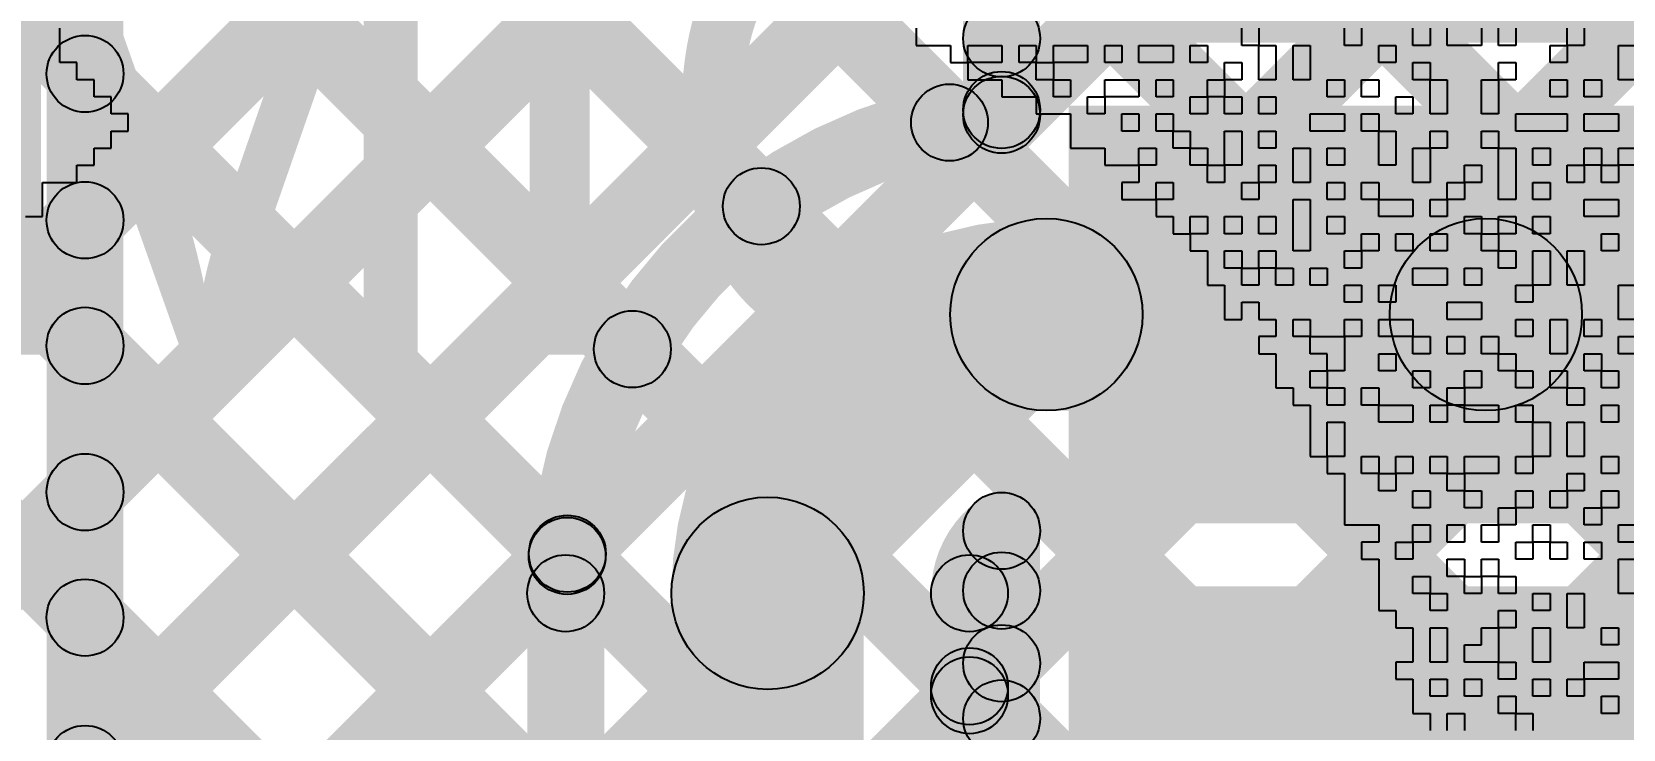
# Model space of a CAD drawing. Header units: millimetres. Extents: x 3.07 to 5.81, y 1.29 to 3.84.
# Drawn here: x 4.7245 to 4.89, y 2.8669 to 2.9394 of the extents above; entities that cross this region are included whole.
import ezdxf

# ---------------------------------------------------------------- set-up
doc = ezdxf.new("R2010")
doc.units = ezdxf.units.MM
doc.header["$MEASUREMENT"] = 0
for name, color, linetype in [('BottomLayer', 5, 'Continuous'), ('BottomOverlay', 54, 'Continuous'), ('TopLayer', 1, 'Continuous'), ('TopOverlay', 2, 'Continuous'), ('TopPaste', 8, 'Continuous'), ('TopSolder', 216, 'Continuous')]:
    doc.layers.add(name, color=color, linetype=linetype)

# ---------------------------------------------------------------- blocks, each defined once
blk = doc.blocks.new('ESP32_WROOM_32__16MB__16')
at = {"layer": 'TopLayer'}
for points in [[(-0.37402, -0.2376), (-0.29528, -0.2376), (-0.29528, -0.27303), (-0.37402, -0.27303)], [(-0.37402, -0.2876), (-0.29528, -0.2876), (-0.29528, -0.32303), (-0.37402, -0.32303)]]:
    blk.add_hatch(color=1, dxfattribs=at).paths.add_polyline_path(points)
at = {"layer": 'TopPaste'}
for points in [[(-0.37402, -0.2376), (-0.29528, -0.2376), (-0.29528, -0.27303), (-0.37402, -0.27303)], [(-0.37402, -0.2876), (-0.29528, -0.2876), (-0.29528, -0.32303), (-0.37402, -0.32303)]]:
    blk.add_hatch(color=8, dxfattribs=at).paths.add_polyline_path(points)
at = {"layer": 'TopSolder'}
for points in [[(-0.37802, -0.1836), (-0.29128, -0.1836), (-0.29128, -0.22703), (-0.37802, -0.22703)], [(-0.37802, -0.2336), (-0.29128, -0.2336), (-0.29128, -0.27703), (-0.37802, -0.27703)], [(-0.37802, -0.2836), (-0.29128, -0.2836), (-0.29128, -0.32703), (-0.37802, -0.32703)]]:
    blk.add_hatch(color=216, dxfattribs=at).paths.add_polyline_path(points)

msp = doc.modelspace()

# ---------------------------------------------------------------- hatches: boundary and pattern name
at = {"layer": 'BottomLayer'}
for points in [[(4.734, 2.095), (4.726, 2.095), (4.726, 3.43274), (4.734, 3.43274)], [(4.73283, 2.86041), (4.72717, 2.86607), (5.05993, 3.19883), (5.06559, 3.19317)], [(4.73283, 2.88869), (4.72717, 2.89435), (5.03165, 3.19883), (5.03731, 3.19317)], [(4.73283, 2.91698), (4.72717, 2.92264), (5.00336, 3.19883), (5.00902, 3.19317)], [(4.73283, 2.80384), (4.72717, 2.8095), (5.1165, 3.19883), (5.12216, 3.19317)], [(4.73283, 2.83213), (4.72717, 2.83778), (5.08822, 3.19883), (5.09387, 3.19317)], [(4.73283, 2.74727), (4.72717, 2.75293), (5.17307, 3.19883), (5.17873, 3.19317)], [(4.73283, 2.71899), (4.72717, 2.72464), (5.20136, 3.19883), (5.20701, 3.19317)], [(4.73283, 2.77556), (4.72717, 2.78121), (5.14479, 3.19883), (5.15044, 3.19317)], [(4.72717, 3.10192), (4.73283, 3.10757), (5.14659, 2.69381), (5.14093, 2.68815)], [(4.72717, 3.07363), (4.73283, 3.07929), (5.13293, 2.67918), (5.12728, 2.67353)], [(4.72717, 3.04535), (4.73283, 3.051), (5.142, 2.64183), (5.13635, 2.63617)], [(4.72717, 3.01706), (4.73283, 3.02272), (5.11372, 2.64183), (5.10806, 2.63617)], [(4.72717, 2.98878), (4.73283, 2.99444), (5.08581, 2.64146), (5.08015, 2.6358)], [(4.72717, 2.96049), (4.73283, 2.96615), (5.06695, 2.63203), (5.06129, 2.62637)], [(4.72717, 2.93221), (4.73283, 2.93787), (5.05729, 2.61341), (5.05163, 2.60775)], [(4.72717, 2.90393), (4.73283, 2.90958), (5.05683, 2.58558), (5.05117, 2.57993)], [(4.72717, 2.87564), (4.73283, 2.8813), (5.05566, 2.55847), (5.05, 2.55281)]]:
    msp.add_hatch(color=5, dxfattribs=at).paths.add_polyline_path(points)
h = msp.add_hatch(color=5, dxfattribs=at)
edge = h.paths.add_edge_path()
edge.add_arc((4.73, 2.93504), 0.004, 0, 360)
h = msp.add_hatch(color=5, dxfattribs=at)
edge = h.paths.add_edge_path()
edge.add_arc((4.73, 2.91981), 0.004, 0, 360)
h = msp.add_hatch(color=5, dxfattribs=at)
edge = h.paths.add_edge_path()
edge.add_arc((4.73, 2.90675), 0.004, 0, 360)
h = msp.add_hatch(color=5, dxfattribs=at)
edge = h.paths.add_edge_path()
edge.add_arc((4.73, 2.89152), 0.004, 0, 360)
h = msp.add_hatch(color=5, dxfattribs=at)
edge = h.paths.add_edge_path()
edge.add_arc((4.73, 2.87847), 0.004, 0, 360)
h = msp.add_hatch(color=5, dxfattribs=at)
edge = h.paths.add_edge_path()
edge.add_arc((4.73, 2.86324), 0.004, 0, 360)
at = {"layer": 'TopLayer'}
for points in [[(4.64417, 3.10006), (4.64983, 3.10572), (4.82275, 2.9328), (4.81709, 2.92714)], [(4.64417, 3.07178), (4.64983, 3.07744), (4.80318, 2.92409), (4.79752, 2.91843)], [(4.64417, 3.04349), (4.64983, 3.04915), (4.78976, 2.90922), (4.7841, 2.90357)], [(4.64983, 2.86226), (4.64417, 2.86792), (4.82251, 3.04626), (4.82817, 3.0406)], [(4.64417, 3.01521), (4.64983, 3.02087), (4.78298, 2.88772), (4.77732, 2.88206)], [(4.51502, 2.69917), (4.50936, 2.70483), (4.82251, 3.01797), (4.82817, 3.01232)], [(4.64417, 2.98693), (4.64983, 2.99258), (4.78283, 2.85958), (4.77717, 2.85393)], [(4.54331, 2.69917), (4.53765, 2.70483), (4.82251, 2.98969), (4.82817, 2.98403)], [(4.82934, 2.93872), (4.82134, 2.93872), (4.82134, 2.98128), (4.82934, 2.98128)], [(4.64417, 2.95864), (4.64983, 2.9643), (4.78283, 2.8313), (4.77717, 2.82564)], [(4.57159, 2.69917), (4.56593, 2.70483), (4.82251, 2.9614), (4.82817, 2.95575)], [(4.82934, 2.93128), (4.82134, 2.93128), (4.82134, 2.93872), (4.82934, 2.93872)], [(4.82934, 2.93128), (4.82134, 2.93128), (4.82134, 2.93872), (4.82934, 2.93872)], [(4.83, 2.9), (4.83, 2.92), (4.87571, 2.92), (4.87571, 2.9)], [(4.59987, 2.69917), (4.59422, 2.70483), (4.77734, 2.88795), (4.783, 2.8823)], [(4.82934, 2.88128), (4.82134, 2.88128), (4.82134, 2.8875), (4.82934, 2.8875)], [(4.82934, 2.88128), (4.82134, 2.88128), (4.82134, 2.8875), (4.82934, 2.8875)], [(4.784, 2.718), (4.776, 2.718), (4.776, 2.881), (4.784, 2.881)], [(4.811, 2.718), (4.791, 2.718), (4.791, 2.881), (4.811, 2.881)], [(4.826, 2.718), (4.818, 2.718), (4.818, 2.881), (4.826, 2.881)], [(4.82934, 2.83128), (4.82134, 2.83128), (4.82134, 2.88128), (4.82934, 2.88128)], [(4.82483, 2.86756), (4.81917, 2.87321), (4.82251, 2.87655), (4.82817, 2.8709)], [(4.81917, 2.86849), (4.82483, 2.87415), (4.82817, 2.87081), (4.82251, 2.86516)]]:
    msp.add_hatch(color=1, dxfattribs=at).paths.add_polyline_path(points)
h = msp.add_hatch(color=1, dxfattribs=at)
edge = h.paths.add_edge_path()
edge.add_arc((4.82534, 2.93872), 0.004, 0, 360)
h = msp.add_hatch(color=1, dxfattribs=at)
edge = h.paths.add_edge_path()
edge.add_arc((4.82534, 2.93872), 0.004, 0, 360)
h = msp.add_hatch(color=1, dxfattribs=at)
edge = h.paths.add_edge_path()
edge.add_arc((4.82534, 2.93872), 0.004, 0, 360)
h = msp.add_hatch(color=1, dxfattribs=at)
edge = h.paths.add_edge_path()
edge.add_arc((4.82534, 2.93128), 0.004, 0, 360)
h = msp.add_hatch(color=1, dxfattribs=at)
edge = h.paths.add_edge_path()
edge.add_arc((4.82534, 2.93128), 0.004, 0, 360)
h = msp.add_hatch(color=1, dxfattribs=at)
edge = h.paths.add_edge_path()
edge.add_arc((4.81992, 2.92997), 0.004, 0, 360)
h = msp.add_hatch(color=1, dxfattribs=at)
edge = h.paths.add_edge_path()
edge.add_arc((4.82534, 2.93078), 0.004, 0, 360)
h = msp.add_hatch(color=1, dxfattribs=at)
edge = h.paths.add_edge_path()
edge.add_arc((4.80035, 2.92126), 0.004, 0, 360)
h = msp.add_hatch(color=1, dxfattribs=at)
edge = h.paths.add_edge_path()
edge.add_arc((4.83, 2.91), 0.01, 0, 360)
h = msp.add_hatch(color=1, dxfattribs=at)
edge = h.paths.add_edge_path()
edge.add_arc((4.83, 2.91), 0.01, 0, 360)
h = msp.add_hatch(color=1, dxfattribs=at)
edge = h.paths.add_edge_path()
edge.add_arc((4.87571, 2.91), 0.01, 0, 360)
h = msp.add_hatch(color=1, dxfattribs=at)
edge = h.paths.add_edge_path()
edge.add_arc((4.78693, 2.90639), 0.004, 0, 360)
h = msp.add_hatch(color=1, dxfattribs=at)
edge = h.paths.add_edge_path()
edge.add_arc((4.801, 2.881), 0.01, 0, 360)
h = msp.add_hatch(color=1, dxfattribs=at)
edge = h.paths.add_edge_path()
edge.add_arc((4.801, 2.881), 0.01, 0, 360)
h = msp.add_hatch(color=1, dxfattribs=at)
edge = h.paths.add_edge_path()
edge.add_arc((4.82534, 2.8875), 0.004, 0, 360)
h = msp.add_hatch(color=1, dxfattribs=at)
edge = h.paths.add_edge_path()
edge.add_arc((4.82534, 2.8875), 0.004, 0, 360)
h = msp.add_hatch(color=1, dxfattribs=at)
edge = h.paths.add_edge_path()
edge.add_arc((4.82534, 2.8875), 0.004, 0, 360)
h = msp.add_hatch(color=1, dxfattribs=at)
edge = h.paths.add_edge_path()
edge.add_arc((4.78015, 2.88489), 0.004, 0, 360)
h = msp.add_hatch(color=1, dxfattribs=at)
edge = h.paths.add_edge_path()
edge.add_arc((4.78017, 2.88512), 0.004, 0, 360)
h = msp.add_hatch(color=1, dxfattribs=at)
edge = h.paths.add_edge_path()
edge.add_arc((4.82534, 2.88128), 0.004, 0, 360)
h = msp.add_hatch(color=1, dxfattribs=at)
edge = h.paths.add_edge_path()
edge.add_arc((4.82534, 2.88128), 0.004, 0, 360)
h = msp.add_hatch(color=1, dxfattribs=at)
edge = h.paths.add_edge_path()
edge.add_arc((4.82534, 2.88128), 0.004, 0, 360)
h = msp.add_hatch(color=1, dxfattribs=at)
edge = h.paths.add_edge_path()
edge.add_arc((4.78, 2.881), 0.004, 0, 360)
h = msp.add_hatch(color=1, dxfattribs=at)
edge = h.paths.add_edge_path()
edge.add_arc((4.78, 2.881), 0.004, 0, 360)
h = msp.add_hatch(color=1, dxfattribs=at)
edge = h.paths.add_edge_path()
edge.add_arc((4.822, 2.881), 0.004, 0, 360)
h = msp.add_hatch(color=1, dxfattribs=at)
edge = h.paths.add_edge_path()
edge.add_arc((4.822, 2.881), 0.004, 0, 360)
h = msp.add_hatch(color=1, dxfattribs=at)
edge = h.paths.add_edge_path()
edge.add_arc((4.82534, 2.87372), 0.004, 0, 360)
h = msp.add_hatch(color=1, dxfattribs=at)
edge = h.paths.add_edge_path()
edge.add_arc((4.822, 2.87132), 0.004, 0, 360)
h = msp.add_hatch(color=1, dxfattribs=at)
edge = h.paths.add_edge_path()
edge.add_arc((4.822, 2.87039), 0.004, 0, 360)
h = msp.add_hatch(color=1, dxfattribs=at)
edge = h.paths.add_edge_path()
edge.add_arc((4.82534, 2.86798), 0.004, 0, 360)

# ---------------------------------------------------------------- linework, layer by layer
at = {"layer": 'BottomLayer'}
for centre in [(4.73, 2.93504), (4.73, 2.91981), (4.73, 2.90675), (4.73, 2.89152), (4.73, 2.87847), (4.73, 2.86324)]:
    msp.add_circle(centre, 0.004, dxfattribs=at)
at = {"layer": 'BottomOverlay'}
for p, q in [((4.72737, 2.938), (4.72737, 2.93978)), ((4.81646, 2.93978), (4.81646, 2.938)), ((4.85031, 2.938), (4.85031, 2.93978)), ((4.8521, 2.93978), (4.8521, 2.938)), ((4.861, 2.938), (4.861, 2.93978)), ((4.86279, 2.93978), (4.86279, 2.938)), ((4.86813, 2.938), (4.86813, 2.93978)), ((4.86991, 2.93978), (4.86991, 2.938)), ((4.87169, 2.938), (4.87169, 2.93978)), ((4.87526, 2.93978), (4.87526, 2.938)), ((4.87704, 2.938), (4.87704, 2.93978)), ((4.87882, 2.93978), (4.87882, 2.938)), ((4.88417, 2.938), (4.88417, 2.93978)), ((4.88595, 2.93978), (4.88595, 2.938)), ((4.72737, 2.93621), (4.72737, 2.938)), ((4.81646, 2.938), (4.82002, 2.938)), ((4.82002, 2.938), (4.82002, 2.93621)), ((4.82181, 2.93621), (4.82181, 2.938)), ((4.82181, 2.938), (4.82537, 2.938)), ((4.82537, 2.938), (4.82537, 2.93621)), ((4.82715, 2.93621), (4.82715, 2.938)), ((4.82715, 2.938), (4.82893, 2.938)), ((4.82893, 2.938), (4.82893, 2.93621)), ((4.83072, 2.93621), (4.83072, 2.938)), ((4.83072, 2.938), (4.83428, 2.938)), ((4.83428, 2.938), (4.83428, 2.93621)), ((4.83606, 2.93621), (4.83606, 2.938)), ((4.83606, 2.938), (4.83784, 2.938)), ((4.83784, 2.938), (4.83784, 2.93621)), ((4.83962, 2.93621), (4.83962, 2.938)), ((4.83962, 2.938), (4.84319, 2.938)), ((4.84319, 2.938), (4.84319, 2.93621)), ((4.84497, 2.93621), (4.84497, 2.938)), ((4.84497, 2.938), (4.84675, 2.938)), ((4.84675, 2.938), (4.84675, 2.93621)), ((4.8521, 2.938), (4.85031, 2.938)), ((4.8521, 2.93621), (4.8521, 2.938)), ((4.8521, 2.938), (4.85388, 2.938)), ((4.85388, 2.938), (4.85388, 2.93621)), ((4.85566, 2.93621), (4.85566, 2.938)), ((4.85566, 2.938), (4.85744, 2.938)), ((4.85744, 2.938), (4.85744, 2.93621)), ((4.86279, 2.938), (4.861, 2.938)), ((4.86457, 2.93621), (4.86457, 2.938)), ((4.86457, 2.938), (4.86635, 2.938)), ((4.86635, 2.938), (4.86635, 2.93621)), ((4.86991, 2.938), (4.86813, 2.938)), ((4.87526, 2.938), (4.87169, 2.938)), ((4.87882, 2.938), (4.87704, 2.938)), ((4.88239, 2.93621), (4.88239, 2.938)), ((4.88239, 2.938), (4.88417, 2.938)), ((4.88595, 2.938), (4.88417, 2.938)), ((4.88417, 2.938), (4.88417, 2.93621)), ((4.88951, 2.93621), (4.88951, 2.938)), ((4.88951, 2.938), (4.89129, 2.938)), ((4.72916, 2.93621), (4.72737, 2.93621)), ((4.72916, 2.93443), (4.72916, 2.93621)), ((4.82002, 2.93621), (4.82181, 2.93621)), ((4.82537, 2.93621), (4.82181, 2.93621)), ((4.82181, 2.93621), (4.82181, 2.93443)), ((4.82893, 2.93621), (4.82715, 2.93621)), ((4.82893, 2.93443), (4.82893, 2.93621)), ((4.82893, 2.93621), (4.83072, 2.93621)), ((4.83428, 2.93621), (4.83072, 2.93621)), ((4.83072, 2.93621), (4.83072, 2.93443)), ((4.83784, 2.93621), (4.83606, 2.93621)), ((4.84319, 2.93621), (4.83962, 2.93621)), ((4.84675, 2.93621), (4.84497, 2.93621)), ((4.84853, 2.93443), (4.84853, 2.93621)), ((4.84853, 2.93621), (4.85031, 2.93621)), ((4.85031, 2.93621), (4.85031, 2.93443)), ((4.8521, 2.93443), (4.8521, 2.93621)), ((4.85388, 2.93621), (4.85388, 2.93443)), ((4.85566, 2.93443), (4.85566, 2.93621)), ((4.85744, 2.93621), (4.85744, 2.93443)), ((4.86635, 2.93621), (4.86457, 2.93621)), ((4.86813, 2.93443), (4.86813, 2.93621)), ((4.86813, 2.93621), (4.86991, 2.93621)), ((4.86991, 2.93621), (4.86991, 2.93443)), ((4.87704, 2.93443), (4.87704, 2.93621)), ((4.87704, 2.93621), (4.87882, 2.93621)), ((4.87882, 2.93621), (4.87882, 2.93443)), ((4.88417, 2.93621), (4.88239, 2.93621)), ((4.88951, 2.93443), (4.88951, 2.93621)), ((4.73094, 2.93443), (4.72916, 2.93443)), ((4.73094, 2.93265), (4.73094, 2.93443)), ((4.82181, 2.93443), (4.82537, 2.93443)), ((4.82537, 2.93443), (4.82537, 2.93265)), ((4.83072, 2.93443), (4.82893, 2.93443)), ((4.83072, 2.93265), (4.83072, 2.93443)), ((4.83072, 2.93443), (4.8325, 2.93443)), ((4.8325, 2.93443), (4.8325, 2.93265)), ((4.83606, 2.93265), (4.83606, 2.93443)), ((4.83606, 2.93443), (4.83962, 2.93443)), ((4.83962, 2.93443), (4.83962, 2.93265)), ((4.84141, 2.93265), (4.84141, 2.93443)), ((4.84141, 2.93443), (4.84319, 2.93443)), ((4.84319, 2.93443), (4.84319, 2.93265)), ((4.84675, 2.93265), (4.84675, 2.93443)), ((4.84675, 2.93443), (4.84853, 2.93443)), ((4.85031, 2.93443), (4.84853, 2.93443)), ((4.84853, 2.93443), (4.84853, 2.93265)), ((4.85388, 2.93443), (4.8521, 2.93443)), ((4.85744, 2.93443), (4.85566, 2.93443)), ((4.85922, 2.93265), (4.85922, 2.93443)), ((4.85922, 2.93443), (4.861, 2.93443)), ((4.861, 2.93443), (4.861, 2.93265)), ((4.86279, 2.93265), (4.86279, 2.93443)), ((4.86279, 2.93443), (4.86457, 2.93443)), ((4.86457, 2.93443), (4.86457, 2.93265)), ((4.86991, 2.93443), (4.86813, 2.93443)), ((4.86991, 2.93265), (4.86991, 2.93443)), ((4.86991, 2.93443), (4.87169, 2.93443)), ((4.87169, 2.93443), (4.87169, 2.93265)), ((4.87526, 2.93265), (4.87526, 2.93443)), ((4.87526, 2.93443), (4.87704, 2.93443)), ((4.87882, 2.93443), (4.87704, 2.93443)), ((4.87704, 2.93443), (4.87704, 2.93265)), ((4.88239, 2.93265), (4.88239, 2.93443)), ((4.88239, 2.93443), (4.88417, 2.93443)), ((4.88417, 2.93443), (4.88417, 2.93265)), ((4.88595, 2.93265), (4.88595, 2.93443)), ((4.88595, 2.93443), (4.88773, 2.93443)), ((4.88773, 2.93443), (4.88773, 2.93265)), ((4.89129, 2.93443), (4.88951, 2.93443)), ((4.73272, 2.93265), (4.73094, 2.93265)), ((4.73272, 2.93087), (4.73272, 2.93265)), ((4.82537, 2.93265), (4.82893, 2.93265)), ((4.82893, 2.93265), (4.82893, 2.93087)), ((4.8325, 2.93265), (4.83072, 2.93265)), ((4.83428, 2.93087), (4.83428, 2.93265)), ((4.83428, 2.93265), (4.83606, 2.93265)), ((4.83962, 2.93265), (4.83606, 2.93265)), ((4.83606, 2.93265), (4.83606, 2.93087)), ((4.84319, 2.93265), (4.84141, 2.93265)), ((4.84497, 2.93087), (4.84497, 2.93265)), ((4.84497, 2.93265), (4.84675, 2.93265)), ((4.84853, 2.93265), (4.84675, 2.93265)), ((4.84675, 2.93265), (4.84675, 2.93087)), ((4.84853, 2.93087), (4.84853, 2.93265)), ((4.84853, 2.93265), (4.85031, 2.93265)), ((4.85031, 2.93265), (4.85031, 2.93087)), ((4.8521, 2.93087), (4.8521, 2.93265)), ((4.8521, 2.93265), (4.85388, 2.93265)), ((4.85388, 2.93265), (4.85388, 2.93087)), ((4.861, 2.93265), (4.85922, 2.93265)), ((4.86457, 2.93265), (4.86279, 2.93265)), ((4.86635, 2.93087), (4.86635, 2.93265)), ((4.86635, 2.93265), (4.86813, 2.93265)), ((4.86813, 2.93265), (4.86813, 2.93087)), ((4.86991, 2.93087), (4.86991, 2.93265)), ((4.87169, 2.93265), (4.87169, 2.93087)), ((4.87526, 2.93087), (4.87526, 2.93265)), ((4.87704, 2.93265), (4.87704, 2.93087)), ((4.88417, 2.93265), (4.88239, 2.93265)), ((4.88773, 2.93265), (4.88595, 2.93265)), ((4.7345, 2.93087), (4.73272, 2.93087)), ((4.7345, 2.92909), (4.7345, 2.93087)), ((4.82893, 2.93087), (4.8325, 2.93087)), ((4.8325, 2.93087), (4.8325, 2.92909)), ((4.83606, 2.93087), (4.83428, 2.93087)), ((4.83784, 2.92909), (4.83784, 2.93087)), ((4.83784, 2.93087), (4.83962, 2.93087)), ((4.83962, 2.93087), (4.83962, 2.92909)), ((4.84141, 2.92909), (4.84141, 2.93087)), ((4.84141, 2.93087), (4.84319, 2.93087)), ((4.84319, 2.93087), (4.84319, 2.92909)), ((4.84675, 2.93087), (4.84497, 2.93087)), ((4.85031, 2.93087), (4.84853, 2.93087)), ((4.85388, 2.93087), (4.8521, 2.93087)), ((4.85744, 2.92909), (4.85744, 2.93087)), ((4.85744, 2.93087), (4.861, 2.93087)), ((4.861, 2.93087), (4.861, 2.92909)), ((4.86279, 2.92909), (4.86279, 2.93087)), ((4.86279, 2.93087), (4.86457, 2.93087)), ((4.86457, 2.93087), (4.86457, 2.92909)), ((4.86813, 2.93087), (4.86635, 2.93087)), ((4.87169, 2.93087), (4.86991, 2.93087)), ((4.87704, 2.93087), (4.87526, 2.93087)), ((4.87882, 2.92909), (4.87882, 2.93087)), ((4.87882, 2.93087), (4.88417, 2.93087)), ((4.88417, 2.93087), (4.88417, 2.92909)), ((4.88595, 2.92909), (4.88595, 2.93087)), ((4.88595, 2.93087), (4.88951, 2.93087)), ((4.88951, 2.93087), (4.88951, 2.92909)), ((4.73272, 2.9273), (4.73272, 2.92909)), ((4.73272, 2.92909), (4.7345, 2.92909)), ((4.8325, 2.92909), (4.8325, 2.9273)), ((4.83962, 2.92909), (4.83784, 2.92909)), ((4.84319, 2.92909), (4.84141, 2.92909)), ((4.84319, 2.9273), (4.84319, 2.92909)), ((4.84319, 2.92909), (4.84497, 2.92909)), ((4.84497, 2.92909), (4.84497, 2.9273)), ((4.84853, 2.9273), (4.84853, 2.92909)), ((4.84853, 2.92909), (4.85031, 2.92909)), ((4.85031, 2.92909), (4.85031, 2.9273)), ((4.8521, 2.9273), (4.8521, 2.92909)), ((4.8521, 2.92909), (4.85388, 2.92909)), ((4.85388, 2.92909), (4.85388, 2.9273)), ((4.861, 2.92909), (4.85744, 2.92909)), ((4.86457, 2.92909), (4.86279, 2.92909)), ((4.86457, 2.9273), (4.86457, 2.92909)), ((4.86457, 2.92909), (4.86635, 2.92909)), ((4.86635, 2.92909), (4.86635, 2.9273)), ((4.86991, 2.9273), (4.86991, 2.92909)), ((4.86991, 2.92909), (4.87169, 2.92909)), ((4.87169, 2.92909), (4.87169, 2.9273)), ((4.87526, 2.9273), (4.87526, 2.92909)), ((4.87526, 2.92909), (4.87704, 2.92909)), ((4.87704, 2.92909), (4.87704, 2.9273)), ((4.88417, 2.92909), (4.87882, 2.92909)), ((4.88951, 2.92909), (4.88595, 2.92909)), ((4.73094, 2.92552), (4.73094, 2.9273)), ((4.73094, 2.9273), (4.73272, 2.9273)), ((4.8325, 2.9273), (4.83606, 2.9273)), ((4.83606, 2.9273), (4.83606, 2.92552)), ((4.83962, 2.92552), (4.83962, 2.9273)), ((4.83962, 2.9273), (4.84141, 2.9273)), ((4.84141, 2.9273), (4.84141, 2.92552)), ((4.84497, 2.9273), (4.84319, 2.9273)), ((4.84497, 2.92552), (4.84497, 2.9273)), ((4.84497, 2.9273), (4.84675, 2.9273)), ((4.84675, 2.9273), (4.84675, 2.92552)), ((4.84853, 2.92552), (4.84853, 2.9273)), ((4.85031, 2.9273), (4.85031, 2.92552)), ((4.85388, 2.9273), (4.8521, 2.9273)), ((4.85566, 2.92552), (4.85566, 2.9273)), ((4.85566, 2.9273), (4.85744, 2.9273)), ((4.85744, 2.9273), (4.85744, 2.92552)), ((4.85922, 2.92552), (4.85922, 2.9273)), ((4.85922, 2.9273), (4.861, 2.9273)), ((4.861, 2.9273), (4.861, 2.92552)), ((4.86457, 2.92552), (4.86457, 2.9273)), ((4.86635, 2.9273), (4.86635, 2.92552)), ((4.86813, 2.92552), (4.86813, 2.9273)), ((4.86813, 2.9273), (4.86991, 2.9273)), ((4.87169, 2.9273), (4.86991, 2.9273)), ((4.86991, 2.9273), (4.86991, 2.92552)), ((4.87704, 2.9273), (4.87526, 2.9273)), ((4.87704, 2.92552), (4.87704, 2.9273)), ((4.87704, 2.9273), (4.87882, 2.9273)), ((4.87882, 2.9273), (4.87882, 2.92552)), ((4.8806, 2.92552), (4.8806, 2.9273)), ((4.8806, 2.9273), (4.88239, 2.9273)), ((4.88239, 2.9273), (4.88239, 2.92552)), ((4.88595, 2.92552), (4.88595, 2.9273)), ((4.88595, 2.9273), (4.88773, 2.9273)), ((4.88773, 2.9273), (4.88773, 2.92552)), ((4.88951, 2.92552), (4.88951, 2.9273)), ((4.88951, 2.9273), (4.89129, 2.9273)), ((4.72916, 2.92374), (4.72916, 2.92552)), ((4.72916, 2.92552), (4.73094, 2.92552)), ((4.83606, 2.92552), (4.83962, 2.92552)), ((4.84141, 2.92552), (4.83962, 2.92552)), ((4.83962, 2.92552), (4.83962, 2.92374)), ((4.84675, 2.92552), (4.84497, 2.92552)), ((4.84675, 2.92374), (4.84675, 2.92552)), ((4.84675, 2.92552), (4.84853, 2.92552)), ((4.85031, 2.92552), (4.84853, 2.92552)), ((4.84853, 2.92552), (4.84853, 2.92374)), ((4.8521, 2.92374), (4.8521, 2.92552)), ((4.8521, 2.92552), (4.85388, 2.92552)), ((4.85388, 2.92552), (4.85388, 2.92374)), ((4.85566, 2.92374), (4.85566, 2.92552)), ((4.85744, 2.92552), (4.85744, 2.92374)), ((4.861, 2.92552), (4.85922, 2.92552)), ((4.86635, 2.92552), (4.86457, 2.92552)), ((4.86813, 2.92374), (4.86813, 2.92552)), ((4.86991, 2.92552), (4.86991, 2.92374)), ((4.87348, 2.92374), (4.87348, 2.92552)), ((4.87348, 2.92552), (4.87526, 2.92552)), ((4.87526, 2.92552), (4.87526, 2.92374)), ((4.87704, 2.92374), (4.87704, 2.92552)), ((4.87882, 2.92552), (4.87882, 2.92374)), ((4.88239, 2.92552), (4.8806, 2.92552)), ((4.88417, 2.92374), (4.88417, 2.92552)), ((4.88417, 2.92552), (4.88595, 2.92552)), ((4.88773, 2.92552), (4.88595, 2.92552)), ((4.88595, 2.92552), (4.88595, 2.92374)), ((4.88773, 2.92374), (4.88773, 2.92552)), ((4.88773, 2.92552), (4.88951, 2.92552)), ((4.89129, 2.92552), (4.88951, 2.92552)), ((4.88951, 2.92552), (4.88951, 2.92374)), ((4.72559, 2.92196), (4.72559, 2.92374)), ((4.72559, 2.92374), (4.72916, 2.92374)), ((4.83962, 2.92374), (4.83784, 2.92374)), ((4.83784, 2.92374), (4.83784, 2.92196)), ((4.84141, 2.92196), (4.84141, 2.92374)), ((4.84141, 2.92374), (4.84319, 2.92374)), ((4.84319, 2.92374), (4.84319, 2.92196)), ((4.84853, 2.92374), (4.84675, 2.92374)), ((4.85031, 2.92196), (4.85031, 2.92374)), ((4.85031, 2.92374), (4.8521, 2.92374)), ((4.85388, 2.92374), (4.8521, 2.92374)), ((4.8521, 2.92374), (4.8521, 2.92196)), ((4.85744, 2.92374), (4.85566, 2.92374)), ((4.85922, 2.92196), (4.85922, 2.92374)), ((4.85922, 2.92374), (4.861, 2.92374)), ((4.861, 2.92374), (4.861, 2.92196)), ((4.86279, 2.92196), (4.86279, 2.92374)), ((4.86279, 2.92374), (4.86457, 2.92374)), ((4.86457, 2.92374), (4.86457, 2.92196)), ((4.86991, 2.92374), (4.86813, 2.92374)), ((4.87169, 2.92196), (4.87169, 2.92374)), ((4.87169, 2.92374), (4.87348, 2.92374)), ((4.87526, 2.92374), (4.87348, 2.92374)), ((4.87348, 2.92374), (4.87348, 2.92196)), ((4.87704, 2.92196), (4.87704, 2.92374)), ((4.87882, 2.92374), (4.87882, 2.92196)), ((4.8806, 2.92196), (4.8806, 2.92374)), ((4.8806, 2.92374), (4.88239, 2.92374)), ((4.88239, 2.92374), (4.88239, 2.92196)), ((4.88595, 2.92374), (4.88417, 2.92374)), ((4.88951, 2.92374), (4.88773, 2.92374)), ((4.72559, 2.92018), (4.72559, 2.92196)), ((4.83784, 2.92196), (4.84141, 2.92196)), ((4.84319, 2.92196), (4.84141, 2.92196)), ((4.84141, 2.92196), (4.84141, 2.92018)), ((4.8521, 2.92196), (4.85031, 2.92196)), ((4.85566, 2.92018), (4.85566, 2.92196)), ((4.85566, 2.92196), (4.85744, 2.92196)), ((4.85744, 2.92196), (4.85744, 2.92018)), ((4.861, 2.92196), (4.85922, 2.92196)), ((4.86457, 2.92196), (4.86279, 2.92196)), ((4.86457, 2.92018), (4.86457, 2.92196)), ((4.86457, 2.92196), (4.86813, 2.92196)), ((4.86813, 2.92196), (4.86813, 2.92018)), ((4.86991, 2.92018), (4.86991, 2.92196)), ((4.86991, 2.92196), (4.87169, 2.92196)), ((4.87348, 2.92196), (4.87169, 2.92196)), ((4.87169, 2.92196), (4.87169, 2.92018)), ((4.87882, 2.92196), (4.87704, 2.92196)), ((4.88239, 2.92196), (4.8806, 2.92196)), ((4.88595, 2.92018), (4.88595, 2.92196)), ((4.88595, 2.92196), (4.88951, 2.92196)), ((4.88951, 2.92196), (4.88951, 2.92018)), ((4.72381, 2.92018), (4.72559, 2.92018)), ((4.84141, 2.92018), (4.84319, 2.92018)), ((4.84319, 2.92018), (4.84319, 2.9184)), ((4.84497, 2.9184), (4.84497, 2.92018)), ((4.84497, 2.92018), (4.84675, 2.92018)), ((4.84675, 2.92018), (4.84675, 2.9184)), ((4.84853, 2.9184), (4.84853, 2.92018)), ((4.84853, 2.92018), (4.85031, 2.92018)), ((4.85031, 2.92018), (4.85031, 2.9184)), ((4.8521, 2.9184), (4.8521, 2.92018)), ((4.8521, 2.92018), (4.85388, 2.92018)), ((4.85388, 2.92018), (4.85388, 2.9184)), ((4.85566, 2.9184), (4.85566, 2.92018)), ((4.85744, 2.92018), (4.85744, 2.9184)), ((4.85922, 2.9184), (4.85922, 2.92018)), ((4.85922, 2.92018), (4.861, 2.92018)), ((4.861, 2.92018), (4.861, 2.9184)), ((4.86813, 2.92018), (4.86457, 2.92018)), ((4.87169, 2.92018), (4.86991, 2.92018)), ((4.87348, 2.9184), (4.87348, 2.92018)), ((4.87348, 2.92018), (4.87526, 2.92018)), ((4.87526, 2.92018), (4.87526, 2.9184)), ((4.87704, 2.9184), (4.87704, 2.92018)), ((4.87704, 2.92018), (4.87882, 2.92018)), ((4.87882, 2.92018), (4.87882, 2.9184)), ((4.8806, 2.9184), (4.8806, 2.92018)), ((4.8806, 2.92018), (4.88239, 2.92018)), ((4.88239, 2.92018), (4.88239, 2.9184)), ((4.88951, 2.92018), (4.88595, 2.92018)), ((4.84319, 2.9184), (4.84497, 2.9184)), ((4.84675, 2.9184), (4.84497, 2.9184)), ((4.84497, 2.9184), (4.84497, 2.91661)), ((4.85031, 2.9184), (4.84853, 2.9184)), ((4.85388, 2.9184), (4.8521, 2.9184)), ((4.85566, 2.91661), (4.85566, 2.9184)), ((4.85744, 2.9184), (4.85744, 2.91661)), ((4.861, 2.9184), (4.85922, 2.9184)), ((4.86279, 2.91661), (4.86279, 2.9184)), ((4.86279, 2.9184), (4.86457, 2.9184)), ((4.86457, 2.9184), (4.86457, 2.91661)), ((4.86635, 2.91661), (4.86635, 2.9184)), ((4.86635, 2.9184), (4.86813, 2.9184)), ((4.86813, 2.9184), (4.86813, 2.91661)), ((4.86991, 2.91661), (4.86991, 2.9184)), ((4.86991, 2.9184), (4.87169, 2.9184)), ((4.87169, 2.9184), (4.87169, 2.91661)), ((4.87526, 2.9184), (4.87348, 2.9184)), ((4.87526, 2.91661), (4.87526, 2.9184)), ((4.87526, 2.9184), (4.87704, 2.9184)), ((4.87882, 2.9184), (4.87704, 2.9184)), ((4.87704, 2.9184), (4.87704, 2.91661)), ((4.88239, 2.9184), (4.8806, 2.9184)), ((4.88773, 2.91661), (4.88773, 2.9184)), ((4.88773, 2.9184), (4.88951, 2.9184)), ((4.88951, 2.9184), (4.88951, 2.91661)), ((4.84497, 2.91661), (4.84675, 2.91661)), ((4.84675, 2.91661), (4.84675, 2.91483)), ((4.84853, 2.91483), (4.84853, 2.91661)), ((4.84853, 2.91661), (4.85031, 2.91661)), ((4.85031, 2.91661), (4.85031, 2.91483)), ((4.8521, 2.91483), (4.8521, 2.91661)), ((4.8521, 2.91661), (4.85388, 2.91661)), ((4.85388, 2.91661), (4.85388, 2.91483)), ((4.85744, 2.91661), (4.85566, 2.91661)), ((4.861, 2.91483), (4.861, 2.91661)), ((4.861, 2.91661), (4.86279, 2.91661)), ((4.86457, 2.91661), (4.86279, 2.91661)), ((4.86279, 2.91661), (4.86279, 2.91483)), ((4.86813, 2.91661), (4.86635, 2.91661)), ((4.87169, 2.91661), (4.86991, 2.91661)), ((4.87704, 2.91661), (4.87526, 2.91661)), ((4.87704, 2.91483), (4.87704, 2.91661)), ((4.87704, 2.91661), (4.87882, 2.91661)), ((4.87882, 2.91661), (4.87882, 2.91483)), ((4.8806, 2.91483), (4.8806, 2.91661)), ((4.8806, 2.91661), (4.88239, 2.91661)), ((4.88239, 2.91661), (4.88239, 2.91483)), ((4.88417, 2.91483), (4.88417, 2.91661)), ((4.88417, 2.91661), (4.88595, 2.91661)), ((4.88595, 2.91661), (4.88595, 2.91483)), ((4.88951, 2.91661), (4.88773, 2.91661)), ((4.84675, 2.91483), (4.84675, 2.91305)), ((4.85031, 2.91483), (4.84853, 2.91483)), ((4.85031, 2.91305), (4.85031, 2.91483)), ((4.85031, 2.91483), (4.8521, 2.91483)), ((4.85388, 2.91483), (4.8521, 2.91483)), ((4.8521, 2.91483), (4.8521, 2.91305)), ((4.85388, 2.91305), (4.85388, 2.91483)), ((4.85388, 2.91483), (4.85566, 2.91483)), ((4.85566, 2.91483), (4.85566, 2.91305)), ((4.85744, 2.91305), (4.85744, 2.91483)), ((4.85744, 2.91483), (4.85922, 2.91483)), ((4.85922, 2.91483), (4.85922, 2.91305)), ((4.86279, 2.91483), (4.861, 2.91483)), ((4.86813, 2.91305), (4.86813, 2.91483)), ((4.86813, 2.91483), (4.87169, 2.91483)), ((4.87169, 2.91483), (4.87169, 2.91305)), ((4.87348, 2.91305), (4.87348, 2.91483)), ((4.87348, 2.91483), (4.87526, 2.91483)), ((4.87526, 2.91483), (4.87526, 2.91305)), ((4.87882, 2.91483), (4.87704, 2.91483)), ((4.8806, 2.91305), (4.8806, 2.91483)), ((4.88239, 2.91483), (4.88239, 2.91305)), ((4.88417, 2.91305), (4.88417, 2.91483)), ((4.88595, 2.91483), (4.88595, 2.91305)), ((4.84675, 2.91305), (4.84853, 2.91305)), ((4.84853, 2.91305), (4.84853, 2.91127)), ((4.8521, 2.91305), (4.85031, 2.91305)), ((4.85566, 2.91305), (4.85388, 2.91305)), ((4.85922, 2.91305), (4.85744, 2.91305)), ((4.861, 2.91127), (4.861, 2.91305)), ((4.861, 2.91305), (4.86279, 2.91305)), ((4.86279, 2.91305), (4.86279, 2.91127)), ((4.86457, 2.91127), (4.86457, 2.91305)), ((4.86457, 2.91305), (4.86635, 2.91305)), ((4.86635, 2.91305), (4.86635, 2.91127)), ((4.87169, 2.91305), (4.86813, 2.91305)), ((4.87526, 2.91305), (4.87348, 2.91305)), ((4.87882, 2.91127), (4.87882, 2.91305)), ((4.87882, 2.91305), (4.8806, 2.91305)), ((4.88239, 2.91305), (4.8806, 2.91305)), ((4.8806, 2.91305), (4.8806, 2.91127)), ((4.88595, 2.91305), (4.88417, 2.91305)), ((4.88951, 2.91127), (4.88951, 2.91305)), ((4.88951, 2.91305), (4.89129, 2.91305)), ((4.84853, 2.91127), (4.84853, 2.90949)), ((4.85031, 2.90949), (4.85031, 2.91127)), ((4.85031, 2.91127), (4.8521, 2.91127)), ((4.8521, 2.91127), (4.8521, 2.90949)), ((4.86279, 2.91127), (4.861, 2.91127)), ((4.86635, 2.91127), (4.86457, 2.91127)), ((4.87169, 2.90949), (4.87169, 2.91127)), ((4.87169, 2.91127), (4.87526, 2.91127)), ((4.87526, 2.91127), (4.87526, 2.90949)), ((4.8806, 2.91127), (4.87882, 2.91127)), ((4.88951, 2.90949), (4.88951, 2.91127)), ((4.84853, 2.90949), (4.85031, 2.90949)), ((4.8521, 2.90949), (4.85388, 2.90949)), ((4.85388, 2.90949), (4.85388, 2.90771)), ((4.85566, 2.90771), (4.85566, 2.90949)), ((4.85566, 2.90949), (4.85744, 2.90949)), ((4.85744, 2.90949), (4.85744, 2.90771)), ((4.861, 2.90771), (4.861, 2.90949)), ((4.861, 2.90949), (4.86279, 2.90949)), ((4.86279, 2.90949), (4.86279, 2.90771)), ((4.86457, 2.90771), (4.86457, 2.90949)), ((4.86457, 2.90949), (4.86813, 2.90949)), ((4.86813, 2.90949), (4.86813, 2.90771)), ((4.87526, 2.90949), (4.87169, 2.90949)), ((4.87882, 2.90771), (4.87882, 2.90949)), ((4.87882, 2.90949), (4.8806, 2.90949)), ((4.8806, 2.90949), (4.8806, 2.90771)), ((4.88239, 2.90771), (4.88239, 2.90949)), ((4.88239, 2.90949), (4.88417, 2.90949)), ((4.88417, 2.90949), (4.88417, 2.90771)), ((4.88595, 2.90771), (4.88595, 2.90949)), ((4.88595, 2.90949), (4.88773, 2.90949)), ((4.88773, 2.90949), (4.88773, 2.90771)), ((4.89129, 2.90949), (4.88951, 2.90949)), ((4.85388, 2.90771), (4.8521, 2.90771)), ((4.8521, 2.90771), (4.8521, 2.90592)), ((4.85744, 2.90771), (4.85566, 2.90771)), ((4.85744, 2.90592), (4.85744, 2.90771)), ((4.85744, 2.90771), (4.861, 2.90771)), ((4.86279, 2.90771), (4.861, 2.90771)), ((4.861, 2.90771), (4.861, 2.90592)), ((4.86813, 2.90771), (4.86457, 2.90771)), ((4.86813, 2.90592), (4.86813, 2.90771)), ((4.86813, 2.90771), (4.86991, 2.90771)), ((4.86991, 2.90771), (4.86991, 2.90592)), ((4.87169, 2.90592), (4.87169, 2.90771)), ((4.87169, 2.90771), (4.87348, 2.90771)), ((4.87348, 2.90771), (4.87348, 2.90592)), ((4.87526, 2.90592), (4.87526, 2.90771)), ((4.87526, 2.90771), (4.87704, 2.90771)), ((4.87704, 2.90771), (4.87704, 2.90592)), ((4.8806, 2.90771), (4.87882, 2.90771)), ((4.88239, 2.90592), (4.88239, 2.90771)), ((4.88417, 2.90771), (4.88417, 2.90592)), ((4.88773, 2.90771), (4.88595, 2.90771)), ((4.88951, 2.90592), (4.88951, 2.90771)), ((4.88951, 2.90771), (4.89129, 2.90771)), ((4.8521, 2.90592), (4.85388, 2.90592)), ((4.85388, 2.90592), (4.85388, 2.90414)), ((4.85922, 2.90592), (4.85744, 2.90592)), ((4.85922, 2.90414), (4.85922, 2.90592)), ((4.861, 2.90592), (4.861, 2.90414)), ((4.86457, 2.90414), (4.86457, 2.90592)), ((4.86457, 2.90592), (4.86635, 2.90592)), ((4.86635, 2.90592), (4.86635, 2.90414)), ((4.86991, 2.90592), (4.86813, 2.90592)), ((4.87348, 2.90592), (4.87169, 2.90592)), ((4.87704, 2.90592), (4.87526, 2.90592)), ((4.87704, 2.90414), (4.87704, 2.90592)), ((4.87704, 2.90592), (4.87882, 2.90592)), ((4.87882, 2.90592), (4.87882, 2.90414)), ((4.88417, 2.90592), (4.88239, 2.90592)), ((4.88595, 2.90414), (4.88595, 2.90592)), ((4.88595, 2.90592), (4.88773, 2.90592)), ((4.88773, 2.90592), (4.88773, 2.90414)), ((4.89129, 2.90592), (4.88951, 2.90592)), ((4.85388, 2.90414), (4.85388, 2.90236)), ((4.85744, 2.90236), (4.85744, 2.90414)), ((4.85744, 2.90414), (4.85922, 2.90414)), ((4.861, 2.90414), (4.85922, 2.90414)), ((4.85922, 2.90414), (4.85922, 2.90236)), ((4.86635, 2.90414), (4.86457, 2.90414)), ((4.86813, 2.90236), (4.86813, 2.90414)), ((4.86813, 2.90414), (4.86991, 2.90414)), ((4.86991, 2.90414), (4.86991, 2.90236)), ((4.87348, 2.90236), (4.87348, 2.90414)), ((4.87348, 2.90414), (4.87526, 2.90414)), ((4.87526, 2.90414), (4.87526, 2.90236)), ((4.87882, 2.90414), (4.87704, 2.90414)), ((4.87882, 2.90236), (4.87882, 2.90414)), ((4.87882, 2.90414), (4.8806, 2.90414)), ((4.8806, 2.90414), (4.8806, 2.90236)), ((4.88239, 2.90236), (4.88239, 2.90414)), ((4.88239, 2.90414), (4.88417, 2.90414)), ((4.88417, 2.90414), (4.88417, 2.90236)), ((4.88773, 2.90414), (4.88595, 2.90414)), ((4.88773, 2.90236), (4.88773, 2.90414)), ((4.88773, 2.90414), (4.88951, 2.90414)), ((4.88951, 2.90414), (4.88951, 2.90236)), ((4.85388, 2.90236), (4.85566, 2.90236)), ((4.85566, 2.90236), (4.85566, 2.90058)), ((4.85922, 2.90236), (4.85744, 2.90236)), ((4.85922, 2.90058), (4.85922, 2.90236)), ((4.85922, 2.90236), (4.861, 2.90236)), ((4.861, 2.90236), (4.861, 2.90058)), ((4.86279, 2.90058), (4.86279, 2.90236)), ((4.86279, 2.90236), (4.86457, 2.90236)), ((4.86457, 2.90236), (4.86457, 2.90058)), ((4.86991, 2.90236), (4.86813, 2.90236)), ((4.87169, 2.90058), (4.87169, 2.90236)), ((4.87169, 2.90236), (4.87348, 2.90236)), ((4.87526, 2.90236), (4.87348, 2.90236)), ((4.87348, 2.90236), (4.87348, 2.90058)), ((4.8806, 2.90236), (4.87882, 2.90236)), ((4.88417, 2.90236), (4.88239, 2.90236)), ((4.88417, 2.90058), (4.88417, 2.90236)), ((4.88417, 2.90236), (4.88595, 2.90236)), ((4.88595, 2.90236), (4.88595, 2.90058)), ((4.88951, 2.90236), (4.88773, 2.90236)), ((4.85566, 2.90058), (4.85744, 2.90058)), ((4.85744, 2.90058), (4.85744, 2.8988)), ((4.861, 2.90058), (4.85922, 2.90058)), ((4.86457, 2.90058), (4.86279, 2.90058)), ((4.86457, 2.8988), (4.86457, 2.90058)), ((4.86457, 2.90058), (4.86813, 2.90058)), ((4.86813, 2.90058), (4.86813, 2.8988)), ((4.86991, 2.8988), (4.86991, 2.90058)), ((4.86991, 2.90058), (4.87169, 2.90058)), ((4.87348, 2.90058), (4.87169, 2.90058)), ((4.87169, 2.90058), (4.87169, 2.8988)), ((4.87348, 2.8988), (4.87348, 2.90058)), ((4.87348, 2.90058), (4.87704, 2.90058)), ((4.87704, 2.90058), (4.87704, 2.8988)), ((4.87882, 2.8988), (4.87882, 2.90058)), ((4.87882, 2.90058), (4.8806, 2.90058)), ((4.8806, 2.90058), (4.8806, 2.8988)), ((4.88595, 2.90058), (4.88417, 2.90058)), ((4.88773, 2.8988), (4.88773, 2.90058)), ((4.88773, 2.90058), (4.88951, 2.90058)), ((4.88951, 2.90058), (4.88951, 2.8988)), ((4.85744, 2.8988), (4.85744, 2.89702)), ((4.85922, 2.89702), (4.85922, 2.8988)), ((4.85922, 2.8988), (4.861, 2.8988)), ((4.861, 2.8988), (4.861, 2.89702)), ((4.86813, 2.8988), (4.86457, 2.8988)), ((4.87169, 2.8988), (4.86991, 2.8988)), ((4.87704, 2.8988), (4.87348, 2.8988)), ((4.8806, 2.8988), (4.87882, 2.8988)), ((4.8806, 2.89702), (4.8806, 2.8988)), ((4.8806, 2.8988), (4.88239, 2.8988)), ((4.88239, 2.8988), (4.88239, 2.89702)), ((4.88417, 2.89702), (4.88417, 2.8988)), ((4.88417, 2.8988), (4.88595, 2.8988)), ((4.88595, 2.8988), (4.88595, 2.89702)), ((4.88951, 2.8988), (4.88773, 2.8988)), ((4.85744, 2.89702), (4.85744, 2.89523)), ((4.85922, 2.89523), (4.85922, 2.89702)), ((4.861, 2.89702), (4.861, 2.89523)), ((4.8806, 2.89523), (4.8806, 2.89702)), ((4.88239, 2.89702), (4.88239, 2.89523)), ((4.88417, 2.89523), (4.88417, 2.89702)), ((4.88595, 2.89702), (4.88595, 2.89523)), ((4.85744, 2.89523), (4.85922, 2.89523)), ((4.861, 2.89523), (4.85922, 2.89523)), ((4.85922, 2.89523), (4.85922, 2.89345)), ((4.86279, 2.89345), (4.86279, 2.89523)), ((4.86279, 2.89523), (4.86457, 2.89523)), ((4.86457, 2.89523), (4.86457, 2.89345)), ((4.86635, 2.89345), (4.86635, 2.89523)), ((4.86635, 2.89523), (4.86813, 2.89523)), ((4.86813, 2.89523), (4.86813, 2.89345)), ((4.86991, 2.89345), (4.86991, 2.89523)), ((4.86991, 2.89523), (4.87169, 2.89523)), ((4.87169, 2.89523), (4.87169, 2.89345)), ((4.87348, 2.89345), (4.87348, 2.89523)), ((4.87348, 2.89523), (4.87704, 2.89523)), ((4.87704, 2.89523), (4.87704, 2.89345)), ((4.87882, 2.89345), (4.87882, 2.89523)), ((4.87882, 2.89523), (4.8806, 2.89523)), ((4.88239, 2.89523), (4.8806, 2.89523)), ((4.8806, 2.89523), (4.8806, 2.89345)), ((4.88595, 2.89523), (4.88417, 2.89523)), ((4.88773, 2.89345), (4.88773, 2.89523)), ((4.88773, 2.89523), (4.88951, 2.89523)), ((4.88951, 2.89523), (4.88951, 2.89345)), ((4.85922, 2.89345), (4.861, 2.89345)), ((4.861, 2.89345), (4.861, 2.89167)), ((4.86457, 2.89345), (4.86279, 2.89345)), ((4.86457, 2.89167), (4.86457, 2.89345)), ((4.86457, 2.89345), (4.86635, 2.89345)), ((4.86813, 2.89345), (4.86635, 2.89345)), ((4.86635, 2.89345), (4.86635, 2.89167)), ((4.87169, 2.89345), (4.86991, 2.89345)), ((4.87169, 2.89167), (4.87169, 2.89345)), ((4.87169, 2.89345), (4.87348, 2.89345)), ((4.87704, 2.89345), (4.87348, 2.89345)), ((4.87348, 2.89345), (4.87348, 2.89167)), ((4.8806, 2.89345), (4.87882, 2.89345)), ((4.88417, 2.89167), (4.88417, 2.89345)), ((4.88417, 2.89345), (4.88595, 2.89345)), ((4.88595, 2.89345), (4.88595, 2.89167)), ((4.88951, 2.89345), (4.88773, 2.89345)), ((4.861, 2.89167), (4.861, 2.88989)), ((4.86635, 2.89167), (4.86457, 2.89167)), ((4.86813, 2.88989), (4.86813, 2.89167)), ((4.86813, 2.89167), (4.86991, 2.89167)), ((4.86991, 2.89167), (4.86991, 2.88989)), ((4.87348, 2.89167), (4.87169, 2.89167)), ((4.87348, 2.88989), (4.87348, 2.89167)), ((4.87348, 2.89167), (4.87526, 2.89167)), ((4.87526, 2.89167), (4.87526, 2.88989)), ((4.87882, 2.88989), (4.87882, 2.89167)), ((4.87882, 2.89167), (4.8806, 2.89167)), ((4.8806, 2.89167), (4.8806, 2.88989)), ((4.88239, 2.88989), (4.88239, 2.89167)), ((4.88239, 2.89167), (4.88417, 2.89167)), ((4.88595, 2.89167), (4.88417, 2.89167)), ((4.88417, 2.89167), (4.88417, 2.88989)), ((4.88773, 2.88989), (4.88773, 2.89167)), ((4.88773, 2.89167), (4.88951, 2.89167)), ((4.88951, 2.89167), (4.88951, 2.88989)), ((4.861, 2.88989), (4.861, 2.88811)), ((4.86991, 2.88989), (4.86813, 2.88989)), ((4.87526, 2.88989), (4.87348, 2.88989)), ((4.87704, 2.88811), (4.87704, 2.88989)), ((4.87704, 2.88989), (4.87882, 2.88989)), ((4.8806, 2.88989), (4.87882, 2.88989)), ((4.87882, 2.88989), (4.87882, 2.88811)), ((4.88417, 2.88989), (4.88239, 2.88989)), ((4.88595, 2.88811), (4.88595, 2.88989)), ((4.88595, 2.88989), (4.88773, 2.88989)), ((4.88951, 2.88989), (4.88773, 2.88989)), ((4.88773, 2.88989), (4.88773, 2.88811)), ((4.861, 2.88811), (4.86457, 2.88811)), ((4.86457, 2.88811), (4.86457, 2.88633)), ((4.86813, 2.88633), (4.86813, 2.88811)), ((4.86813, 2.88811), (4.86991, 2.88811)), ((4.86991, 2.88811), (4.86991, 2.88633)), ((4.87169, 2.88633), (4.87169, 2.88811)), ((4.87169, 2.88811), (4.87348, 2.88811)), ((4.87348, 2.88811), (4.87348, 2.88633)), ((4.87526, 2.88633), (4.87526, 2.88811)), ((4.87526, 2.88811), (4.87704, 2.88811)), ((4.87882, 2.88811), (4.87704, 2.88811)), ((4.87704, 2.88811), (4.87704, 2.88633)), ((4.8806, 2.88633), (4.8806, 2.88811)), ((4.8806, 2.88811), (4.88239, 2.88811)), ((4.88239, 2.88811), (4.88239, 2.88633)), ((4.88773, 2.88811), (4.88595, 2.88811)), ((4.88951, 2.88633), (4.88951, 2.88811)), ((4.88951, 2.88811), (4.89129, 2.88811)), ((4.86457, 2.88633), (4.86279, 2.88633)), ((4.86279, 2.88633), (4.86279, 2.88454)), ((4.86635, 2.88454), (4.86635, 2.88633)), ((4.86635, 2.88633), (4.86813, 2.88633)), ((4.86991, 2.88633), (4.86813, 2.88633)), ((4.86813, 2.88633), (4.86813, 2.88454)), ((4.87348, 2.88633), (4.87169, 2.88633)), ((4.87704, 2.88633), (4.87526, 2.88633)), ((4.87882, 2.88454), (4.87882, 2.88633)), ((4.87882, 2.88633), (4.8806, 2.88633)), ((4.88239, 2.88633), (4.8806, 2.88633)), ((4.8806, 2.88633), (4.8806, 2.88454)), ((4.88239, 2.88454), (4.88239, 2.88633)), ((4.88239, 2.88633), (4.88417, 2.88633)), ((4.88417, 2.88633), (4.88417, 2.88454)), ((4.88595, 2.88454), (4.88595, 2.88633)), ((4.88595, 2.88633), (4.88773, 2.88633)), ((4.88773, 2.88633), (4.88773, 2.88454)), ((4.89129, 2.88633), (4.88951, 2.88633)), ((4.86279, 2.88454), (4.86457, 2.88454)), ((4.86457, 2.88454), (4.86457, 2.88276)), ((4.86813, 2.88454), (4.86635, 2.88454)), ((4.87169, 2.88276), (4.87169, 2.88454)), ((4.87169, 2.88454), (4.87348, 2.88454)), ((4.87348, 2.88454), (4.87348, 2.88276)), ((4.87526, 2.88276), (4.87526, 2.88454)), ((4.87526, 2.88454), (4.87704, 2.88454)), ((4.87704, 2.88454), (4.87704, 2.88276)), ((4.8806, 2.88454), (4.87882, 2.88454)), ((4.88417, 2.88454), (4.88239, 2.88454)), ((4.88773, 2.88454), (4.88595, 2.88454)), ((4.88951, 2.88276), (4.88951, 2.88454)), ((4.88951, 2.88454), (4.89129, 2.88454)), ((4.86457, 2.88276), (4.86457, 2.88098)), ((4.86813, 2.88098), (4.86813, 2.88276)), ((4.86813, 2.88276), (4.86991, 2.88276)), ((4.86991, 2.88276), (4.86991, 2.88098)), ((4.87348, 2.88276), (4.87169, 2.88276)), ((4.87348, 2.88098), (4.87348, 2.88276)), ((4.87348, 2.88276), (4.87526, 2.88276)), ((4.87704, 2.88276), (4.87526, 2.88276)), ((4.87526, 2.88276), (4.87526, 2.88098)), ((4.87704, 2.88098), (4.87704, 2.88276)), ((4.87704, 2.88276), (4.87882, 2.88276)), ((4.87882, 2.88276), (4.87882, 2.88098)), ((4.88951, 2.88098), (4.88951, 2.88276)), ((4.86457, 2.88098), (4.86457, 2.8792)), ((4.86991, 2.88098), (4.86813, 2.88098)), ((4.86991, 2.8792), (4.86991, 2.88098)), ((4.86991, 2.88098), (4.87169, 2.88098)), ((4.87169, 2.88098), (4.87169, 2.8792)), ((4.87526, 2.88098), (4.87348, 2.88098)), ((4.87882, 2.88098), (4.87704, 2.88098)), ((4.8806, 2.8792), (4.8806, 2.88098)), ((4.8806, 2.88098), (4.88239, 2.88098)), ((4.88239, 2.88098), (4.88239, 2.8792)), ((4.88417, 2.8792), (4.88417, 2.88098)), ((4.88417, 2.88098), (4.88595, 2.88098)), ((4.88595, 2.88098), (4.88595, 2.8792)), ((4.89129, 2.88098), (4.88951, 2.88098)), ((4.86457, 2.8792), (4.86635, 2.8792)), ((4.86635, 2.8792), (4.86635, 2.87742)), ((4.87169, 2.8792), (4.86991, 2.8792)), ((4.87704, 2.87742), (4.87704, 2.8792)), ((4.87704, 2.8792), (4.87882, 2.8792)), ((4.87882, 2.8792), (4.87882, 2.87742)), ((4.88239, 2.8792), (4.8806, 2.8792)), ((4.88417, 2.87742), (4.88417, 2.8792)), ((4.88595, 2.8792), (4.88595, 2.87742)), ((4.86635, 2.87742), (4.86813, 2.87742)), ((4.86813, 2.87742), (4.86813, 2.87563)), ((4.86991, 2.87563), (4.86991, 2.87742)), ((4.86991, 2.87742), (4.87169, 2.87742)), ((4.87169, 2.87742), (4.87169, 2.87563)), ((4.87526, 2.87563), (4.87526, 2.87742)), ((4.87526, 2.87742), (4.87704, 2.87742)), ((4.87882, 2.87742), (4.87704, 2.87742)), ((4.87704, 2.87742), (4.87704, 2.87563)), ((4.8806, 2.87563), (4.8806, 2.87742)), ((4.8806, 2.87742), (4.88239, 2.87742)), ((4.88239, 2.87742), (4.88239, 2.87563)), ((4.88595, 2.87742), (4.88417, 2.87742)), ((4.88773, 2.87563), (4.88773, 2.87742)), ((4.88773, 2.87742), (4.88951, 2.87742)), ((4.88951, 2.87742), (4.88951, 2.87563)), ((4.86813, 2.87563), (4.86813, 2.87385)), ((4.86991, 2.87385), (4.86991, 2.87563)), ((4.87169, 2.87563), (4.87169, 2.87385)), ((4.87348, 2.87385), (4.87348, 2.87563)), ((4.87348, 2.87563), (4.87526, 2.87563)), ((4.87704, 2.87563), (4.87704, 2.87385)), ((4.8806, 2.87385), (4.8806, 2.87563)), ((4.88239, 2.87563), (4.88239, 2.87385)), ((4.88951, 2.87563), (4.88773, 2.87563)), ((4.86813, 2.87385), (4.86635, 2.87385)), ((4.86635, 2.87385), (4.86635, 2.87207)), ((4.87169, 2.87385), (4.86991, 2.87385)), ((4.87704, 2.87385), (4.87348, 2.87385)), ((4.87704, 2.87207), (4.87704, 2.87385)), ((4.87704, 2.87385), (4.87882, 2.87385)), ((4.87882, 2.87385), (4.87882, 2.87207)), ((4.88239, 2.87385), (4.8806, 2.87385)), ((4.88595, 2.87207), (4.88595, 2.87385)), ((4.88595, 2.87385), (4.88951, 2.87385)), ((4.88951, 2.87385), (4.88951, 2.87207)), ((4.86635, 2.87207), (4.86813, 2.87207)), ((4.86813, 2.87207), (4.86813, 2.87029)), ((4.86991, 2.87029), (4.86991, 2.87207)), ((4.86991, 2.87207), (4.87169, 2.87207)), ((4.87169, 2.87207), (4.87169, 2.87029)), ((4.87348, 2.87029), (4.87348, 2.87207)), ((4.87348, 2.87207), (4.87526, 2.87207)), ((4.87526, 2.87207), (4.87526, 2.87029)), ((4.87882, 2.87207), (4.87704, 2.87207)), ((4.8806, 2.87029), (4.8806, 2.87207)), ((4.8806, 2.87207), (4.88239, 2.87207)), ((4.88239, 2.87207), (4.88239, 2.87029)), ((4.88417, 2.87029), (4.88417, 2.87207)), ((4.88417, 2.87207), (4.88595, 2.87207)), ((4.88951, 2.87207), (4.88595, 2.87207)), ((4.88595, 2.87207), (4.88595, 2.87029)), ((4.86813, 2.87029), (4.86813, 2.86851)), ((4.87169, 2.87029), (4.86991, 2.87029)), ((4.87526, 2.87029), (4.87348, 2.87029)), ((4.87704, 2.86851), (4.87704, 2.87029)), ((4.87704, 2.87029), (4.87882, 2.87029)), ((4.87882, 2.87029), (4.87882, 2.86851)), ((4.88239, 2.87029), (4.8806, 2.87029)), ((4.88595, 2.87029), (4.88417, 2.87029)), ((4.88773, 2.86851), (4.88773, 2.87029)), ((4.88773, 2.87029), (4.88951, 2.87029)), ((4.88951, 2.87029), (4.88951, 2.86851)), ((4.86813, 2.86851), (4.86991, 2.86851)), ((4.86991, 2.86851), (4.86991, 2.86673)), ((4.87169, 2.86673), (4.87169, 2.86851)), ((4.87169, 2.86851), (4.87348, 2.86851)), ((4.87348, 2.86851), (4.87348, 2.86673)), ((4.87882, 2.86851), (4.87704, 2.86851)), ((4.87882, 2.86673), (4.87882, 2.86851)), ((4.87882, 2.86851), (4.8806, 2.86851)), ((4.8806, 2.86851), (4.8806, 2.86673)), ((4.88951, 2.86851), (4.88773, 2.86851))]:
    msp.add_line(p, q, dxfattribs=at)
at = {"layer": 'TopLayer'}
for points, const_width in [([(4.78, 2.881, -0.387124), (4.82534, 2.93078)], 0.008), ([(4.801, 2.881, -0.414214), (4.83, 2.91)], 0.02), ([(4.822, 2.881, -0.241742), (4.82534, 2.8875)], 0.008)]:
    msp.add_lwpolyline(points, format="xyb", dxfattribs=dict(at, const_width=const_width))
for centre, radius in [((4.82534, 2.93872), 0.004), ((4.82534, 2.93872), 0.004), ((4.82534, 2.93872), 0.004), ((4.82534, 2.93128), 0.004), ((4.82534, 2.93128), 0.004), ((4.81992, 2.92997), 0.004), ((4.82534, 2.93078), 0.004), ((4.80035, 2.92126), 0.004), ((4.83, 2.91), 0.01), ((4.83, 2.91), 0.01), ((4.87571, 2.91), 0.01), ((4.78693, 2.90639), 0.004), ((4.801, 2.881), 0.01), ((4.801, 2.881), 0.01), ((4.82534, 2.8875), 0.004), ((4.82534, 2.8875), 0.004), ((4.82534, 2.8875), 0.004), ((4.78015, 2.88489), 0.004), ((4.78017, 2.88512), 0.004), ((4.82534, 2.88128), 0.004), ((4.82534, 2.88128), 0.004), ((4.82534, 2.88128), 0.004), ((4.78, 2.881), 0.004), ((4.78, 2.881), 0.004), ((4.822, 2.881), 0.004), ((4.822, 2.881), 0.004), ((4.82534, 2.87372), 0.004), ((4.822, 2.87132), 0.004), ((4.822, 2.87039), 0.004), ((4.82534, 2.86798), 0.004)]:
    msp.add_circle(centre, radius, dxfattribs=at)

# ---------------------------------------------------------------- block references
msp.add_blockref('ESP32_WROOM_32__16MB__16', (5.21035, 3.16531))

# ---------------------------------------------------------------- texts
at = {"layer": 'TopOverlay'}
msp.add_text('#O_MIC', height=0.05, rotation=360, dxfattribs=at).set_placement((4.588, 2.90583))

doc.saveas('drawing.dxf')
